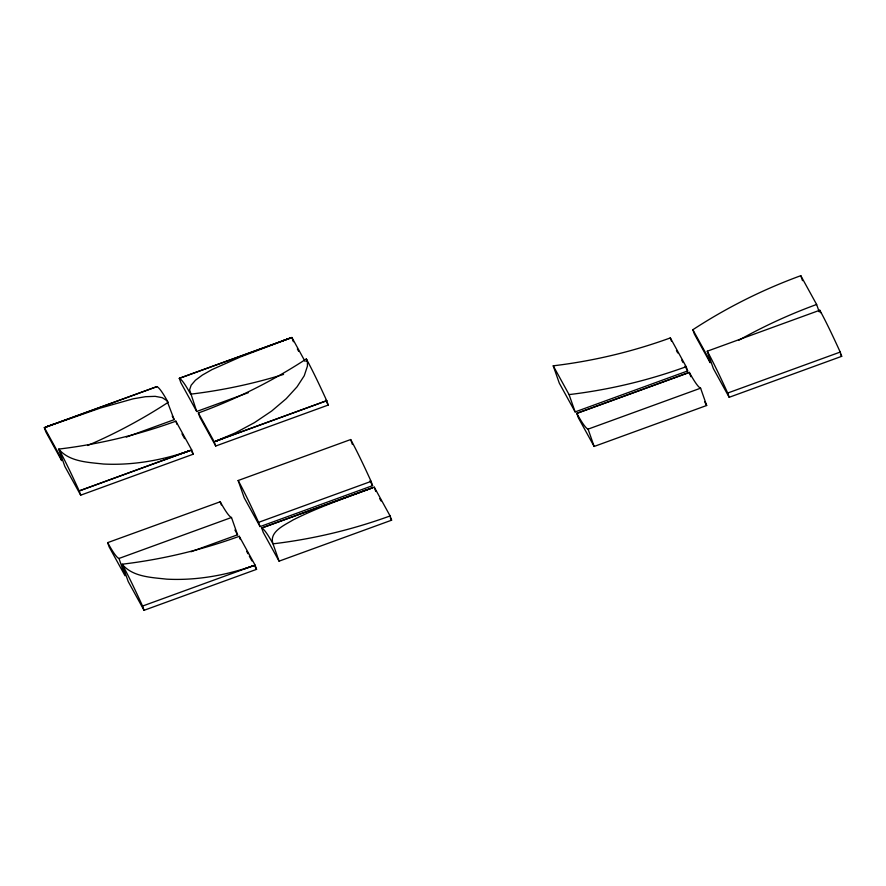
<?xml version="1.0" encoding="UTF-8"?>
<svg xmlns="http://www.w3.org/2000/svg" width="886" height="886" viewBox="0 0 886 886"><rect width="100%" height="100%" fill="white"/><g stroke="black" fill="none" stroke-linecap="round" stroke-linejoin="round"><path stroke-width="1.33" d="M167.908 401.956A508.309 22.194 70 0 0 156.866 386.639L45.895 427.041L99.974 408.18L133.121 398.822L145.459 396.706L155.161 396.341L162.249 397.67L166.967 400.716L174.188 419.665L126.333 437.097M224.346 437.961L215.763 441.195L235.521 432.811L254.47 422.622L271.648 411.049L286.244 398.667L297.02 386.861L304.252 375.742L307.431 366.128L307.42 362.285L306.323 358.952A508.542 489.072 -28.8 0 1 198.375 412.987L214.224 441.771A508.542 489.072 -28.8 0 0 224.346 437.961L326.712 400.693L328.23 405.057L215.708 446.023L199.871 417.24L198.342 412.876M196.703 411.481L180.855 382.697L179.326 378.333L290.342 338.053L240.538 356.903L212.042 369.573L202.34 375.088L195.429 380.249L191.143 385.222L189.604 389.84L196.703 411.481L248.434 392.642M372.541 487.787C346.083 497.766 318.528 507.047 292.989 519.993C284.838 525.021 268.724 531.744 273.01 543.838L279.068 561.159L391.601 520.193L390.073 515.829M45.895 427.041L156.866 386.639M179.326 378.333L290.342 338.053M58.775 449.08C69.263 461.861 88.157 462.282 103.352 464.02C132.811 465.538 162.404 460.288 190.158 450.52L79.186 490.922L181.508 453.554A508.542 489.072 -28.8 0 0 191.719 449.966L193.203 454.208L80.681 495.174L64.833 466.39L58.775 449.08A508.542 489.072 -28.8 0 0 175.871 421.182L191.708 449.955M215.763 441.195L326.712 400.693M238.157 480.511L350.679 439.545A508.309 22.194 70 0 1 371.101 481.386L258.568 522.352A508.309 22.194 70 0 0 238.157 480.511L244.226 497.832L260.063 526.616L372.585 485.65L371.068 481.297M107.704 542.741L107.66 542.631A508.542 22.205 70 0 0 118.968 558.457L125.037 575.767L109.188 546.983L107.66 542.631L220.226 501.775A508.542 22.205 70 0 0 231.49 517.49L237.559 534.801L190.999 551.756M118.968 558.457L231.49 517.49M707.272 351.199L819.794 310.233A508.309 22.194 70 0 1 840.205 352.074L727.683 393.041A508.309 22.194 70 0 0 707.272 351.199L713.33 368.51L729.178 397.293L841.7 356.327L840.172 351.975M670.337 337.92A508.542 489.072 -28.8 0 1 553.229 365.818L559.287 383.129L575.136 411.912L687.658 370.946L686.129 366.594M279.068 561.159L263.231 532.375L261.702 528.012L364.068 490.744A508.542 489.072 -28.8 0 0 374.269 487.156L390.106 515.94A508.542 489.072 -28.8 0 1 273.01 543.838M576.775 413.308L689.308 372.341A508.542 22.205 70 0 0 700.605 388.179L706.674 405.489L594.141 446.455L578.303 417.671L576.819 413.419A508.542 22.205 70 0 0 588.082 429.134L594.141 446.455M261.702 528.012L372.718 487.732M576.819 413.419L689.341 372.452L690.825 376.705M588.082 429.134L700.605 388.179M122.357 564.615A508.309 22.194 70 0 1 142.546 606.057L253.518 565.656C225.775 575.424 196.183 580.673 166.723 579.156C151.517 577.417 132.623 576.996 122.135 564.216A508.542 489.072 -28.8 0 0 239.242 536.318M122.135 564.216L128.204 581.526L144.041 610.31L256.563 569.344L255.079 565.091A508.542 489.072 -28.8 0 1 244.879 568.69M190.158 450.52L181.508 453.554M372.175 487.92L371.555 488.142M369.119 489.006L368.487 489.227M365.242 490.346L364.611 490.567M281.693 341.077L281.781 341.044A508.542 489.072 -28.8 0 0 291.893 337.477L305.094 361.466M692.797 329.614L708.7 358.498L710.162 362.751L694.325 333.967L692.863 329.714A508.309 488.839 -28.8 0 1 800.789 275.69L816.626 304.474L819.229 311.894M840.382 353.935L841.7 356.327M676.439 350.557L677.757 352.96M681.722 360.148L683.04 362.551M685.022 366.151L687.658 370.946M704.691 401.89L706.674 405.489M553.229 365.818L569.067 394.602L575.136 411.912M297.342 348.929L298.66 351.321M325.594 400.25L328.23 405.057M369.949 480.854L372.585 485.65M379.717 498.596L381.035 501M390.272 517.789L391.601 520.193M255.079 565.102L239.198 536.207L240.339 539.474M172.216 416.077L174.188 419.665M181.984 433.819L184.62 438.614M191.885 451.816L193.203 454.208M234.912 530.005L237.559 534.801M246.662 551.358L247.991 553.75M249.309 556.153L251.945 560.949M254.581 565.744L256.563 569.344M374.269 487.156L375.753 491.409M291.893 337.488L293.377 341.73M44.3 427.495L60.137 456.279L61.666 460.631L45.828 431.847L44.333 427.606A508.542 489.072 -28.8 0 0 54.467 423.796M214.179 441.66L215.708 446.023M819.794 310.233L820.657 312.703M800.789 275.69L802.517 280.64M729.178 397.293L727.683 393.041M671.433 341.077L670.292 337.81L686.174 366.704A508.542 489.072 -28.8 0 1 569.067 394.602M350.679 439.545L352.418 444.495M306.323 358.952L307.198 361.433M258.568 522.352L260.063 526.616M220.193 501.664L221.334 504.931M175.838 421.071L176.978 424.339M144.041 610.31L142.546 606.057M79.153 490.822L80.681 495.174M261.747 528.122A508.309 22.194 70 0 1 272.788 543.439M58.997 449.479A508.309 22.194 70 0 1 79.186 490.922M738.581 340.368A508.309 488.839 -28.8 0 1 816.626 304.474M168.13 402.355A508.542 489.072 -28.8 0 1 87.659 445.492M306.545 359.362A508.309 22.194 70 0 1 326.746 400.793M283.553 374.401A508.542 489.072 -28.8 0 1 190.634 394.159M179.371 378.455A508.309 22.194 70 0 1 190.412 393.761"/></g></svg>
